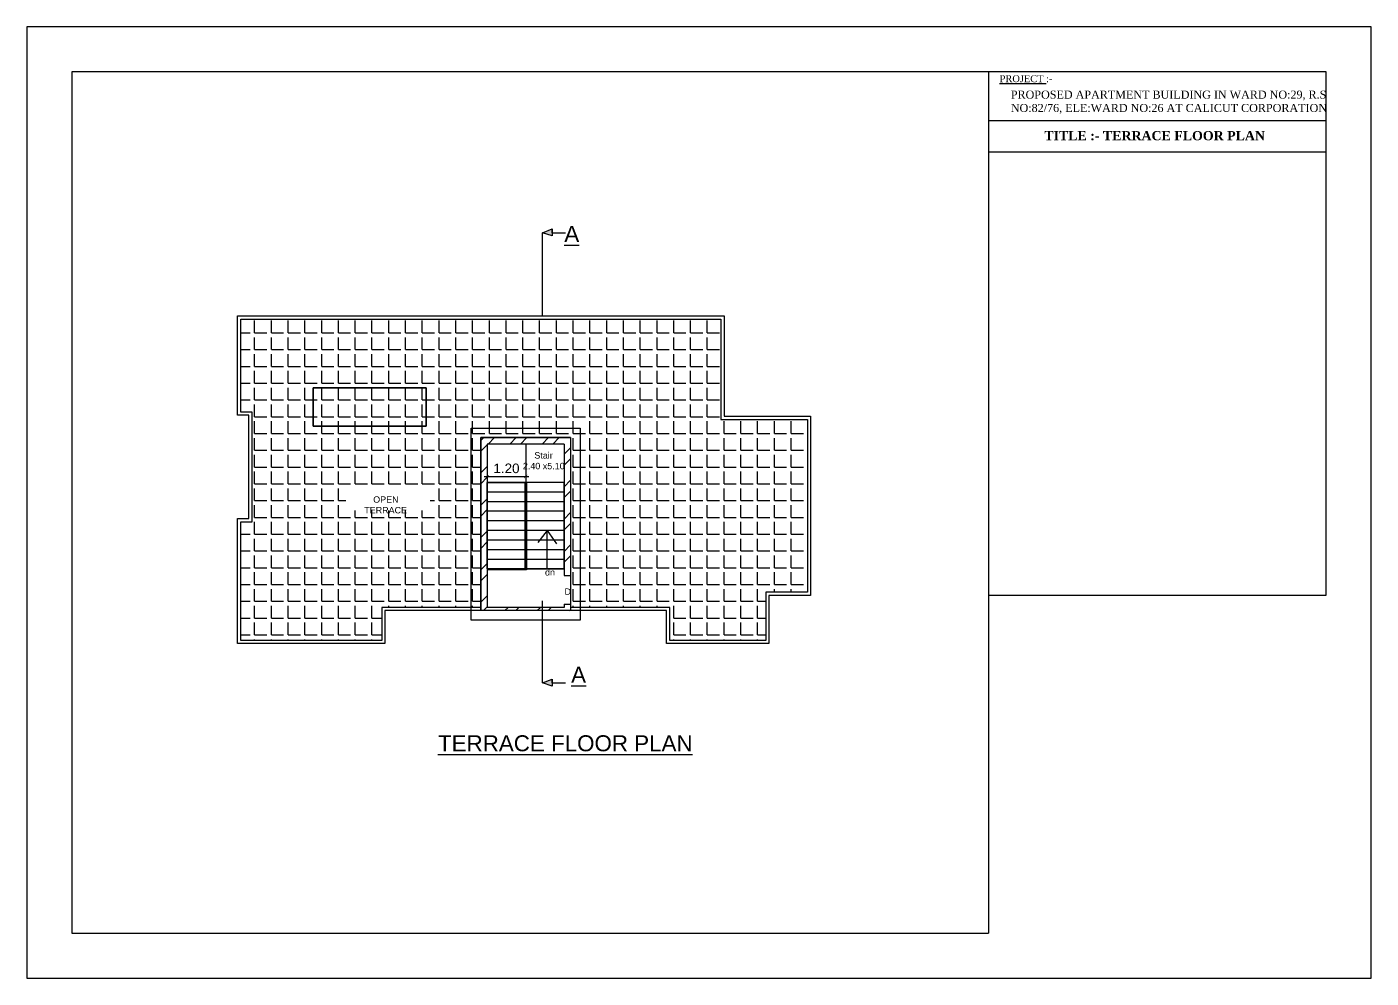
# Model space of a CAD drawing. Header units: metres. Extents: x -701442 to 358, y -36189 to 302.
# Drawn here: x 315.79 to 357.79, y 139.37 to 169.07 of the extents above; entities that cross this region are included whole.
import ezdxf

# ---------------------------------------------------------------- set-up
doc = ezdxf.new("R2010")
doc.units = ezdxf.units.M
doc.header["$MEASUREMENT"] = 0
for name, color, linetype, plot in [('BLK_1_FLR_3_BLT_UP_AREA', 7, 'Continuous', False), ('BLK_1_FLR_3_STAIR_1', 3, 'Continuous', False), ('BLK_1_FLR_3_STAIR_1_FLIGHT', 1, 'Continuous', False), ('SOLAR', 212, 'Continuous', False)]:
    doc.layers.add(name, color=color, linetype=linetype, plot=plot)
doc.styles.get("Standard").update_dxf_attribs({"font": 'ARIAL.TTF'})
doc.dimstyles.new('1-100', dxfattribs={"dimtxt": 0.2, "dimasz": 0.1, "dimexe": 5, "dimexo": 5, "dimgap": 0.1, "dimtad": 1, "dimzin": 0, "dimdsep": 46, "dimtxsty": 'Standard', "dimblk": 'ARCHTICK', "dimcen": 0.09, "dimdle": 0.1, "dimse1": 1, "dimse2": 1, "dimclrd": 8, "dimclre": 8, "dimclrt": 256, "dimadec": 0, "dimazin": 0, "dimtfac": 1, "dimtofl": 0, "dimtmove": 0, "dimatfit": 3, "dimldrblk": 'ARCHTICK', "dimfxl": 1, "dimtolj": 1, "dimtzin": 0, "dimarcsym": 0})

# ---------------------------------------------------------------- blocks, each defined once
blk = doc.blocks.new('_ARCHTICK')
at = {"color": 0, "linetype": 'ByBlock', "const_width": 0.15}
blk.add_lwpolyline([(-0.5, -0.5), (0.5, 0.5)], dxfattribs=at)
blk = doc.blocks.new('*D77')
at = {"lineweight": -2, "transparency": 16777216}
blk.add_line((330.075, 155.027), (331.475, 155.027), dxfattribs=at)
at = {"layer": 'Defpoints', "color": 0, "transparency": 16777216}
for p in [(331.375, 155.027), (330.175, 154.841), (331.375, 154.841)]:
    blk.add_point(p, dxfattribs=at)
at = {"lineweight": -2, "transparency": 16777216, "xscale": 0.1, "yscale": 0.1, "zscale": 0.1, "rotation": 180}
blk.add_blockref('_ARCHTICK', (330.175, 155.027), dxfattribs=at)
at = {"lineweight": -2, "transparency": 16777216, "xscale": 0.1, "yscale": 0.1, "zscale": 0.1}
blk.add_blockref('_ARCHTICK', (331.375, 155.027), dxfattribs=at)
at = {"transparency": 16777216, "insert": (330.775, 155.28), "char_height": 0.3, "attachment_point": 5}
blk.add_mtext('\\A1;1.20', dxfattribs=at)

msp = doc.modelspace()

# ---------------------------------------------------------------- hatches: boundary and pattern name
h = msp.add_hatch(color=256)
h.dxf.hatch_style = 1
h.paths.add_polyline_path([(331.9001, 148.5826), (332.20146, 148.48395), (332.20146, 148.70352)])
h.paths.add_polyline_path([(332.20146, 162.53728), (332.20146, 162.75684), (331.9001, 162.63593)])
h = msp.add_hatch()
h.set_pattern_fill('ANGLE', color=256, scale=0.075)
h.set_pattern_definition([(0, (-5376.8551, -987.2502), (0, 0.523875), [0.381, -0.142875]), (90, (-5376.8551, -987.2502), (-0.523875, 0), [0.381, -0.142875])])
h.paths.add_polyline_path([(329.9751, 156.24103), (332.7751, 156.24103), (332.7751, 151.64103), (331.7751, 151.64103), (329.9751, 151.64103)], flags=16)
h.paths.add_polyline_path([(329.9751, 156.24103), (332.7751, 156.24103), (332.7751, 151.94103), (332.5751, 151.94103), (332.5751, 152.14103), (331.5251, 152.14103), (331.2251, 152.14103), (330.1751, 152.14103), (330.1751, 152.04103), (331.7751, 152.04103), (331.7751, 151.94103), (329.9751, 151.94103), (329.9751, 156.04103)], flags=0)
h.paths.add_polyline_path([(330.87144, 155.17899), (331.91427, 155.17899), (331.91427, 155.92952), (330.87144, 155.92952)], flags=0)
h.paths.add_polyline_path([(331.87831, 157.86953), (332.02664, 157.86953), (332.02664, 157.55008), (331.87831, 157.55008)], flags=16)
h.paths.add_polyline_path([(325.75283, 153.96134), (325.75283, 154.69517), (328.39399, 154.69517), (328.39399, 153.96134)], flags=16)
h.paths.add_polyline_path([(332.7751, 151.64103), (332.7751, 150.94103), (335.8751, 150.94103), (335.8751, 149.91103), (338.8751, 149.91103), (338.8751, 150.20245), (338.8751, 151.41103), (340.1751, 151.41103), (340.1751, 153.61103), (340.1751, 156.81103), (337.4751, 156.81103), (337.4751, 159.94103), (336.72262, 159.94103), (322.4751, 159.94103), (322.4751, 157.04103), (322.8251, 157.04103), (322.8251, 153.61103), (322.4751, 153.61103), (322.4751, 149.91103), (326.8751, 149.91103), (326.8751, 150.94103), (329.9751, 150.94103), (329.9751, 151.64103)])
h = msp.add_hatch()
h.set_pattern_fill('ANSI32', color=256, scale=0.075)
h.set_pattern_definition([(45, (-5376.8551, -987.2502), (-0.50513941, 0.50513941), []), (45, (-5376.51834, -987.2502), (-0.50513941, 0.50513941), [])])
h.paths.add_polyline_path([(332.7751, 156.24103), (329.9751, 156.24103), (329.9751, 156.04103), (329.9751, 150.84103), (332.7751, 150.84103), (332.7751, 150.94103), (330.1751, 150.94103), (330.1751, 156.04103), (331.5751, 156.04103), (332.5751, 156.04103), (332.5751, 151.94103), (332.7751, 151.94103)])

# ---------------------------------------------------------------- linework, layer by layer
for p, q in [((345.83017, 167.66577), (345.83017, 140.76577)), ((345.83017, 166.14388), (356.38986, 166.14388)), ((345.83017, 165.16312), (356.38986, 165.16312)), ((331.9001, 162.63593), (332.20146, 162.75684)), ((331.9001, 160.04103), (331.9001, 162.63593)), ((332.20146, 162.53728), (331.9001, 162.63593)), ((332.20146, 162.75684), (332.20146, 162.53728)), ((332.20146, 162.63593), (332.20146, 162.75684)), ((332.20146, 162.63593), (332.62305, 162.63593)), ((329.9751, 156.24103), (329.9751, 156.04103)), ((332.7751, 156.24103), (329.9751, 156.24103)), ((332.7751, 156.24103), (332.7751, 150.84103)), ((329.9751, 156.04103), (329.9751, 150.84103)), ((330.1751, 156.04103), (330.1751, 150.94103)), ((332.5251, 156.04103), (330.1751, 156.04103)), ((332.5751, 156.04103), (330.1751, 156.04103)), ((331.5751, 156.04103), (330.1751, 156.04103)), ((331.3751, 156.04103), (331.3751, 152.14103)), ((332.5751, 156.04103), (332.5751, 151.94103)), ((332.5751, 154.84103), (330.1751, 154.84103)), ((332.5751, 154.84103), (330.1751, 154.84103)), ((331.3501, 154.84103), (331.3501, 152.14103)), ((331.4001, 154.84103), (331.4001, 152.11603)), ((331.2251, 154.54103), (330.1751, 154.54103)), ((331.2251, 154.24103), (330.1751, 154.24103)), ((332.5751, 154.54103), (331.2251, 154.54103)), ((332.5751, 154.24103), (331.2251, 154.24103)), ((331.2251, 153.94103), (330.1751, 153.94103)), ((332.5751, 153.94103), (331.2251, 153.94103)), ((331.2251, 153.64103), (330.1751, 153.64103)), ((331.2251, 153.34103), (330.1751, 153.34103)), ((332.5751, 153.64103), (331.2251, 153.64103)), ((332.5751, 153.34103), (331.2251, 153.34103)), ((332.0501, 153.34103), (331.75733, 152.96494)), ((332.0501, 152.14103), (332.0501, 153.34103)), ((332.0501, 153.34103), (332.33573, 152.92326)), ((331.2251, 153.04103), (330.1751, 153.04103)), ((332.5751, 153.04103), (331.2251, 153.04103)), ((331.2251, 152.74103), (330.1751, 152.74103)), ((332.5751, 152.74103), (331.2251, 152.74103)), ((331.2251, 152.44103), (330.1751, 152.44103)), ((331.2251, 152.14103), (330.1751, 152.14103)), ((331.2251, 152.14103), (330.1751, 152.14103)), ((331.2251, 152.11603), (330.1751, 152.11603)), ((332.5751, 152.44103), (331.2251, 152.44103)), ((332.5751, 152.14103), (331.2251, 152.14103)), ((331.4001, 152.11603), (331.2251, 152.11603)), ((332.5751, 152.14103), (331.5251, 152.14103)), ((332.5751, 151.94103), (332.7751, 151.94103)), ((345.83017, 151.32492), (356.38986, 151.32492)), ((331.9001, 148.5826), (331.9001, 151.14103)), ((332.5751, 151.04103), (332.5751, 150.94103)), ((332.5751, 151.04103), (332.7751, 151.04103)), ((331.9001, 148.5826), (332.20146, 148.70352)), ((332.20146, 148.5826), (332.20146, 148.70352)), ((332.20146, 148.70352), (332.20146, 148.48395)), ((332.20146, 148.48395), (331.9001, 148.5826)), ((332.20146, 148.5826), (332.62305, 148.5826))]:
    msp.add_line(p, q)
for points in [[(315.78986, 139.36577), (357.78986, 139.36577), (357.78986, 169.06577), (315.78986, 169.06577)], [(326.9751, 150.84103), (326.9751, 149.81103), (322.3751, 149.81103), (322.3751, 153.71103), (322.7251, 153.71103), (322.7251, 156.94103), (322.3751, 156.94103), (322.3751, 160.04103), (337.5751, 160.04103), (337.5751, 156.91103), (340.2751, 156.91103), (340.2751, 151.31103), (338.9751, 151.31103), (338.9751, 149.81103), (335.7751, 149.81103), (335.7751, 150.84103)], [(331.7751, 150.54103), (329.6751, 150.54103), (329.6751, 156.54103), (333.0751, 156.54103), (333.0751, 150.54103)]]:
    msp.add_lwpolyline(points, close=True)
for points in [[(356.38986, 151.32492), (356.38986, 167.66577), (317.18986, 167.66577), (317.18986, 140.76577), (345.83017, 140.76577)], [(329.9751, 150.94103), (326.8751, 150.94103), (326.8751, 149.91103), (322.4751, 149.91103), (322.4751, 153.61103), (322.8251, 153.61103), (322.8251, 157.04103), (322.4751, 157.04103), (322.4751, 159.94103), (337.4751, 159.94103), (337.4751, 156.81103), (340.1751, 156.81103), (340.1751, 151.41103), (338.8751, 151.41103), (338.8751, 149.91103), (335.8751, 149.91103), (335.8751, 150.94103), (332.7751, 150.94103)], [(332.5751, 150.94103), (330.1751, 150.94103)]]:
    msp.add_lwpolyline(points)
at = {"layer": 'BLK_1_FLR_3_BLT_UP_AREA', "color": 2, "linetype": 'Continuous'}
msp.add_lwpolyline([(329.9751, 156.24103), (332.7751, 156.24103), (332.7751, 150.84103), (329.9751, 150.84103)], close=True, dxfattribs=at)
at = {"layer": 'BLK_1_FLR_3_STAIR_1', "linetype": 'Continuous'}
msp.add_lwpolyline([(329.9751, 156.24103), (332.7751, 156.24103), (332.7751, 150.84103), (329.9751, 150.84103)], close=True, dxfattribs=at)
at = {"layer": 'BLK_1_FLR_3_STAIR_1_FLIGHT', "linetype": 'Continuous'}
for points in [[(330.1751, 154.84103), (331.3751, 154.84103), (331.3751, 152.14103), (330.1751, 152.14103)], [(331.3751, 152.14103), (332.5751, 152.14103), (332.5751, 154.84103), (331.3751, 154.84103)]]:
    msp.add_lwpolyline(points, close=True, dxfattribs=at)
at = {"layer": 'SOLAR'}
for points in [[(324.73713, 157.80054), (328.27026, 157.80054), (328.27026, 156.60066), (324.73713, 156.60066)], [(324.73713, 156.60066), (328.27026, 156.60066), (328.27026, 157.80054), (324.73713, 157.80054)]]:
    msp.add_lwpolyline(points, close=True, dxfattribs=at)

# ---------------------------------------------------------------- texts
at = {"ltscale": 3, "attachment_point": 1}
for s, insert, char_height, width in [('{\\fTimes New Roman|b0|i0|c0|p18;\\LPROJECT \\l:-}', (346.18302, 167.55515), 0.214978, 1.836251), ('{\\fTimes New Roman|b0|i0|c0|p18;PROPOSED APARTMENT BUILDING IN WARD NO:29, R.S NO:82/76, ELE:WARD NO:26 AT CALICUT CORPORATION}', (346.53222, 167.0766), 0.25, 10.2642017), ('{\\fTimes New Roman|b1|i0|c0|p18;TITLE :- TERRACE FLOOR PLAN}', (347.57861, 165.81371), 0.2872348, 9.9299057)]:
    msp.add_mtext(s, dxfattribs=dict(at, insert=insert, char_height=char_height, width=width))
at = {"attachment_point": 1}
for s, width, gutter_width, insert, char_height in [('\\pi5.5177;{\\LA}', 11.5024009, 1, (327.06409, 162.85209), 0.5), ('\\pi0.66528;Stair \\P\\pi0.30648;2.40 x5.10', 1.8963189, 2.5, (330.98036, 155.78754), 0.2), ('\\pi0.57047;OPEN \\P\\pi0.29141;TERRACE', 1.8963189, 2.5, (326.04051, 154.40794), 0.2), ('dn', 0.2636596, 2.5, (331.97907, 152.13669), 0.2), ('D', 0.2636596, 2.5, (332.5878, 151.53286), 0.2), ('\\pi5.5177;{\\LA}', 11.5024009, 1, (327.27703, 149.08799), 0.5), ('\\pi0.16128;{\\LTERRACE FLOOR PLAN}', 8.2055733, 2.5, (328.47372, 146.9478), 0.5)]:
    msp.add_mtext_dynamic_manual_height_columns(s, width=width, gutter_width=gutter_width, heights=[0], dxfattribs=dict(at, insert=insert, char_height=char_height))

# ---------------------------------------------------------------- dimensions: what is measured, and where the dimension line sits
dim = msp.add_linear_dim(base=(331.3751, 155.02656), p1=(330.1751, 154.84103), p2=(331.3751, 154.84103), dimstyle='1-100', override={"dimtxt": 0.3, "dimtad": 3, "dimclrd": 256, "dimfxlon": 1, "dimarcsym": 2})
dim.commit()
dim.dimension.update_dxf_attribs({"geometry": '*D77', "text_midpoint": (330.7751, 155.27973)})

doc.saveas('drawing.dxf')
